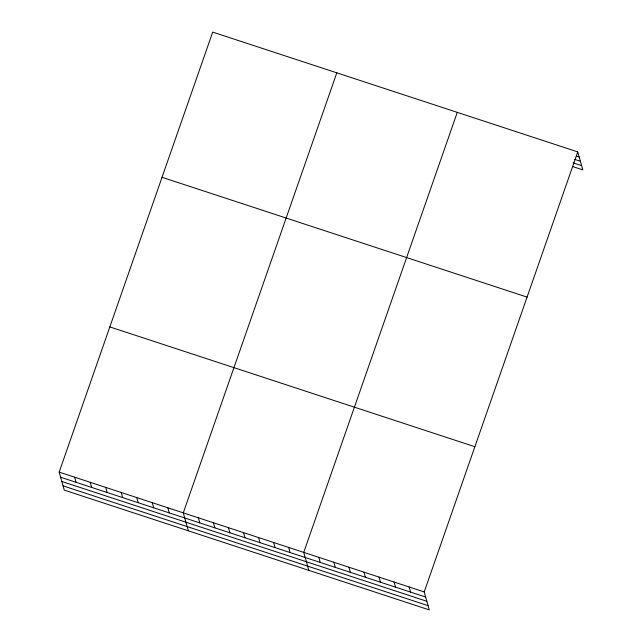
<?xml version="1.0" encoding="UTF-8"?>
<svg xmlns="http://www.w3.org/2000/svg" width="642" height="642" viewBox="0 0 642 642"><rect width="100%" height="100%" fill="white"/><g stroke="black" fill="none" stroke-linecap="round" stroke-linejoin="round"><path stroke-width="0.96" d="M577.744 151.897L424.21 591.924L429.297 609.9L64.256 490.103L59.168 472.119L212.703 32.1L577.744 151.897L582.832 169.881L572.479 166.479M336.817 72.835L183.283 512.854L188.371 530.83M457.281 112.366L303.746 552.385L308.834 570.369M576.364 156.094L579.188 157.017M574.742 159.409L580.392 161.262M573.162 162.851L581.628 165.636M162.041 177.304L527.074 297.11M109.838 326.914L474.871 446.712M59.168 472.119L424.21 591.924M60.621 477.239L425.662 597.044M61.825 481.484L426.858 601.281M63.06 485.858L428.094 605.655M409.155 586.981L410.599 592.101M394.092 582.037L395.544 587.157M379.037 577.094L380.481 582.214M363.982 572.158L365.426 577.278M348.919 567.215L350.372 572.335M333.864 562.272L335.309 567.392M318.801 557.328L320.254 562.448M288.691 547.449L290.136 552.569M273.628 542.506L275.081 547.626M258.574 537.563L260.026 542.683M243.519 532.619L244.963 537.739M228.456 527.676L229.908 532.796M213.401 522.74L214.845 527.86M198.346 517.797L199.79 522.917M167.771 507.766L169.215 512.886M152.258 502.67L153.703 507.79M136.738 497.582L138.19 502.702M121.226 492.486L122.678 497.606M105.713 487.398L107.166 492.518M90.201 482.303L91.645 487.422M74.689 477.215L76.133 482.335"/></g></svg>
